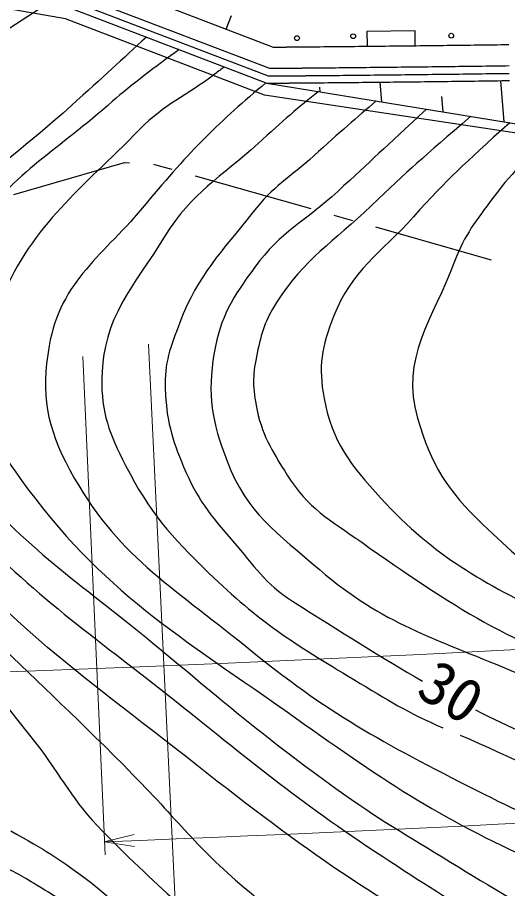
# Model space of a CAD drawing. Units: millimetres, scale not verified. Extents: x 40000 to 680000, y 20000 to 380000.
# Drawn here: x 380146 to 400526, y 232636 to 268889 of the extents above; entities that cross this region are included whole.
import ezdxf
from ezdxf.enums import TextEntityAlignment as Align

# ---------------------------------------------------------------- set-up
doc = ezdxf.new("R2010")
doc.units = ezdxf.units.MM
doc.header["$LTSCALE"] = 1000
for name, color, linetype, lineweight in [('M-BGD', 7, 'Continuous', 25), ('M-BMK-ROW', 30, 'Continuous', 25), ('M-STR-HTXT', 7, 'Continuous', 13)]:
    doc.layers.add(name, color=color, linetype=linetype, lineweight=lineweight)
doc.styles.add('ＭＳ ゴシック', font='')
doc.styles.get('ＭＳ ゴシック').set_extended_font_data('MS Gothic')

msp = doc.modelspace()

# ---------------------------------------------------------------- linework, layer by layer
at = {"layer": 'M-BGD'}
for p, q in [((382009, 269733), (390566, 266452)), ((375308, 265564), (381605, 269601)), ((388825, 268405), (389040, 268965)), ((396678, 268330), (394678, 268304)), ((394678, 268304), (394686, 267704)), ((396686, 267730), (396678, 268330)), ((395298, 265373), (395225, 266196)), ((400389, 264546), (400239, 266257)), ((392734, 265790), (392718, 265981)), ((397844, 264960), (397788, 265592))]:
    msp.add_line(p, q, dxfattribs=at)
for points in [[(488993, 277761), (463709, 271049), (461379, 269869), (458614, 268678), (443554, 264681), (423530, 261525), (415621, 261857), (390421, 265651), (382147, 268824), (370905, 270796)], [(382197, 270946), (390784, 267654), (390807, 267654), (390830, 267654), (390853, 267654), (390876, 267655), (390899, 267655), (390922, 267655), (390945, 267655), (390968, 267655), (390991, 267656), (391014, 267656), (391037, 267656), (391060, 267656), (391084, 267656), (391107, 267657), (391130, 267657), (391153, 267657), (391176, 267657), (391199, 267657), (391222, 267658), (391245, 267658), (391268, 267658), (391291, 267658), (391314, 267658), (391337, 267659), (391360, 267659), (391383, 267659), (391406, 267659), (391430, 267659), (391453, 267660), (391476, 267660), (391499, 267660), (391522, 267660), (391545, 267660), (391568, 267661), (391591, 267661), (391614, 267661), (391637, 267661), (391660, 267661), (391683, 267662), (391706, 267662), (391729, 267662), (391752, 267662), (391776, 267662), (391799, 267663), (391822, 267663), (391845, 267663), (391868, 267663), (391891, 267663), (391914, 267664), (391937, 267664), (391960, 267664), (391983, 267664), (392006, 267665), (392029, 267665), (392052, 267665), (392075, 267665), (392098, 267665), (392122, 267666), (392145, 267666), (392168, 267666), (392191, 267666), (392214, 267666), (392237, 267667), (392397, 267668), (392558, 267670), (392718, 267671), (392879, 267673), (393039, 267674), (393200, 267676), (393360, 267677), (393521, 267679), (393681, 267680), (393842, 267682), (394002, 267683), (394163, 267685), (394323, 267687), (394484, 267688), (394644, 267690), (394804, 267692), (394965, 267693), (395125, 267695), (395286, 267697), (395446, 267699), (395607, 267700), (395767, 267702), (395928, 267704), (396088, 267706), (396249, 267707), (396409, 267709), (396570, 267711), (396730, 267713), (396891, 267715), (397051, 267717), (397212, 267719), (397372, 267721), (397532, 267722), (397693, 267724), (397853, 267726), (398014, 267728), (398174, 267730), (398335, 267732), (398495, 267734), (398656, 267736), (398816, 267738), (398977, 267740), (399137, 267743), (399298, 267745), (399458, 267747), (399619, 267749), (399779, 267751), (399940, 267753), (400100, 267755), (400260, 267757), (400421, 267760), (400581, 267762)], [(390512, 266151), (403012, 264119), (415865, 262327), (423500, 262026), (433477, 263663), (443453, 265172), (448060, 266384), (451877, 267615), (458458, 269155), (461324, 270366)], [(382108, 270038), (390624, 266772), (390650, 266773), (390676, 266773), (390702, 266773), (390727, 266773), (390753, 266773), (390779, 266774), (390804, 266774), (390830, 266774), (390856, 266774), (390882, 266775), (390907, 266775), (390933, 266775), (390959, 266775), (390985, 266775), (391010, 266776), (391036, 266776), (391062, 266776), (391087, 266776), (391113, 266777), (391139, 266777), (391165, 266777), (391190, 266777), (391216, 266777), (391242, 266778), (391267, 266778), (391293, 266778), (391319, 266778), (391345, 266779), (391370, 266779), (391396, 266779), (391422, 266779), (391448, 266779), (391473, 266780), (391499, 266780), (391525, 266780), (391550, 266780), (391576, 266781), (391602, 266781), (391628, 266781), (391653, 266781), (391679, 266782), (391705, 266782), (391731, 266782), (391756, 266782), (391782, 266782), (391808, 266783), (391833, 266783), (391859, 266783), (391885, 266783), (391911, 266784), (391936, 266784), (391962, 266784), (391988, 266784), (392014, 266785), (392039, 266785), (392065, 266785), (392091, 266785), (392116, 266786), (392142, 266786), (392168, 266786), (392194, 266786), (392219, 266786), (392245, 266787), (392406, 266788), (392566, 266790), (392727, 266791), (392887, 266793), (393048, 266794), (393208, 266796), (393369, 266797), (393529, 266799), (393690, 266800), (393851, 266802), (394011, 266804), (394172, 266805), (394332, 266807), (394493, 266808), (394653, 266810), (394814, 266812), (394974, 266813), (395135, 266815), (395296, 266817), (395456, 266819), (395617, 266820), (395777, 266822), (395938, 266824), (396098, 266826), (396259, 266828), (396419, 266829), (396580, 266831), (396740, 266833), (396901, 266835), (397062, 266837), (397222, 266839), (397383, 266841), (397543, 266843), (397704, 266844), (397864, 266846), (398025, 266848), (398185, 266850), (398346, 266852), (398506, 266854), (398667, 266856), (398828, 266858), (398988, 266861), (399149, 266863), (399309, 266865), (399470, 266867), (399630, 266869), (399791, 266871), (399951, 266873), (400112, 266875), (400272, 266877), (400433, 266880), (400594, 266882)], [(382326, 269290), (390512, 266151), (390540, 266152), (390567, 266152), (390595, 266152), (390622, 266152), (390650, 266153), (390678, 266153), (390705, 266153), (390733, 266153), (390760, 266153), (390788, 266154), (390816, 266154), (390843, 266154), (390871, 266154), (390898, 266155), (390926, 266155), (390954, 266155), (390981, 266155), (391009, 266156), (391036, 266156), (391064, 266156), (391092, 266156), (391119, 266157), (391147, 266157), (391174, 266157), (391202, 266157), (391230, 266158), (391257, 266158), (391285, 266158), (391312, 266158), (391340, 266158), (391368, 266159), (391395, 266159), (391423, 266159), (391450, 266159), (391478, 266160), (391506, 266160), (391533, 266160), (391561, 266160), (391588, 266161), (391616, 266161), (391644, 266161), (391671, 266161), (391699, 266162), (391726, 266162), (391754, 266162), (391782, 266162), (391809, 266163), (391837, 266163), (391864, 266163), (391892, 266163), (391920, 266164), (391947, 266164), (391975, 266164), (392002, 266164), (392030, 266165), (392058, 266165), (392085, 266165), (392113, 266165), (392140, 266166), (392168, 266166), (392196, 266166), (392223, 266166), (392251, 266167), (392411, 266168), (392572, 266170), (392733, 266171), (392893, 266173), (393054, 266174), (393214, 266176), (393375, 266177), (393536, 266179), (393696, 266180), (393857, 266182), (394018, 266184), (394178, 266185), (394339, 266187), (394499, 266188), (394660, 266190), (394821, 266192), (394981, 266194), (395142, 266195), (395302, 266197), (395463, 266199), (395624, 266200), (395784, 266202), (395945, 266204), (396105, 266206), (396266, 266208), (396427, 266209), (396587, 266211), (396748, 266213), (396908, 266215), (397069, 266217), (397230, 266219), (397390, 266221), (397551, 266223), (397711, 266225), (397872, 266226), (398033, 266228), (398193, 266230), (398354, 266232), (398514, 266234), (398675, 266236), (398836, 266238), (398996, 266241), (399157, 266243), (399317, 266245), (399478, 266247), (399639, 266249), (399799, 266251), (399960, 266253), (400120, 266255), (400281, 266258), (400442, 266260), (400602, 266262)], [(390566, 266452), (390593, 266452), (390620, 266452), (390646, 266453), (390673, 266453), (390700, 266453), (390727, 266453), (390753, 266453), (390780, 266454), (390807, 266454), (390833, 266454), (390860, 266454), (390887, 266455), (390913, 266455), (390940, 266455), (390967, 266455), (390993, 266455), (391020, 266456), (391047, 266456), (391074, 266456), (391100, 266456), (391127, 266457), (391154, 266457), (391180, 266457), (391207, 266457), (391234, 266458), (391260, 266458), (391287, 266458), (391314, 266458), (391340, 266458), (391367, 266459), (391394, 266459), (391421, 266459), (391447, 266459), (391474, 266460), (391501, 266460), (391527, 266460), (391554, 266460), (391581, 266461), (391607, 266461), (391634, 266461), (391661, 266461), (391687, 266462), (391714, 266462), (391741, 266462), (391768, 266462), (391794, 266463), (391821, 266463), (391848, 266463), (391874, 266463), (391901, 266464), (391928, 266464), (391954, 266464), (391981, 266464), (392008, 266464), (392035, 266465), (392061, 266465), (392088, 266465), (392115, 266465), (392141, 266466), (392168, 266466), (392195, 266466), (392221, 266466), (392248, 266467), (392409, 266468), (392569, 266470), (392730, 266471), (392890, 266473), (393051, 266474), (393212, 266476), (393372, 266477), (393533, 266479), (393693, 266480), (393854, 266482), (394014, 266484), (394175, 266485), (394336, 266487), (394496, 266488), (394657, 266490), (394817, 266492), (394978, 266493), (395138, 266495), (395299, 266497), (395460, 266499), (395620, 266500), (395781, 266502), (395941, 266504), (396102, 266506), (396262, 266508), (396423, 266509), (396584, 266511), (396744, 266513), (396905, 266515), (397065, 266517), (397226, 266519), (397387, 266521), (397547, 266523), (397708, 266524), (397868, 266526), (398029, 266528), (398189, 266530), (398350, 266532), (398511, 266534), (398671, 266536), (398832, 266538), (398992, 266541), (399153, 266543), (399313, 266545), (399474, 266547), (399635, 266549), (399795, 266551), (399956, 266553), (400116, 266555), (400277, 266558), (400437, 266560), (400598, 266562)]]:
    msp.add_lwpolyline(points, dxfattribs=at)
for centre in [(391768, 268024), (394106, 268106), (398184, 268128)]:
    msp.add_circle(centre, 100, dxfattribs=at)
for points, knots in [([(398548, 239023), (402932, 237139), (405459, 235501), (410323, 234817), (413277, 234402), (414993, 234249), (417957, 234594), (421669, 235025), (423726, 235682), (427206, 237047), (433003, 239321), (436020, 241192), (441314, 244471), (445276, 246926), (447300, 248599), (451159, 251213), (455991, 254487), (459018, 255871), (463611, 259473), (465189, 260711), (466183, 261322), (467474, 262857), (469413, 265163), (470500, 266501), (471937, 269149), (473027, 271157), (473412, 272048), (474273, 274394)], [0, 0, 0, 0, 1, 1, 1, 2, 2, 2, 3, 3, 3, 4, 4, 4, 5, 5, 5, 6, 6, 6, 7, 7, 7, 8, 8, 8, 9, 9, 9, 9]), ([(397153, 265072), (395361, 263402), (394909, 262980), (393462, 261648), (392119, 260411), (391091, 259966), (390013, 258493), (389103, 257250), (388587, 256447), (388327, 254929), (388028, 253182), (388231, 252079), (388862, 250423), (389686, 248257), (390954, 247419), (392712, 245908), (395377, 243618), (397436, 243088), (400667, 241706), (405185, 239773), (407692, 238069), (412592, 237698), (415661, 237465), (417439, 237764), (420433, 238478), (424239, 239385), (426282, 240271), (429880, 241808), (433540, 243372), (435409, 244648), (438814, 246710), (444200, 249973), (447110, 251980), (452272, 255589), (456562, 258588), (459113, 260114), (463006, 263614), (464520, 264975), (465234, 265901), (466400, 267570), (467173, 268675), (467359, 269455), (467758, 270743), (468003, 271532), (468086, 271828), (468283, 272791)], [0, 0, 0, 0, 1, 1, 1, 2, 2, 2, 3, 3, 3, 4, 4, 4, 5, 5, 5, 6, 6, 6, 7, 7, 7, 8, 8, 8, 9, 9, 9, 10, 10, 10, 11, 11, 11, 12, 12, 12, 13, 13, 13, 14, 14, 14, 15, 15, 15, 15]), ([(398994, 264773), (396981, 263035), (396426, 262555), (394857, 261051), (393267, 259527), (392107, 258871), (390916, 257019), (390440, 256278), (390294, 255775), (390111, 254914), (389935, 254087), (389912, 253581), (390067, 252750), (390295, 251527), (390708, 250897), (391366, 249841), (392227, 248459), (393127, 247982), (394460, 247045), (398316, 244333), (400620, 242812), (405103, 241353), (408519, 240242), (410567, 239616), (414157, 239742), (416638, 239828), (418018, 240269), (420381, 241033), (425622, 242725), (428438, 244047), (433430, 246373), (437491, 248264), (439797, 249288), (443662, 251554), (447442, 253770), (449548, 255080), (452960, 257829), (456932, 261030), (459312, 262714), (462709, 266518), (463658, 267581), (464240, 268204), (464776, 269523), (465158, 270462), (465269, 270900), (465440, 272030)], [0, 0, 0, 0, 1, 1, 1, 2, 2, 2, 3, 3, 3, 4, 4, 4, 5, 5, 5, 6, 6, 6, 7, 7, 7, 8, 8, 8, 9, 9, 9, 10, 10, 10, 11, 11, 11, 12, 12, 12, 13, 13, 13, 14, 14, 14, 15, 15, 15, 15]), ([(400618, 264509), (398671, 262745), (398082, 262220), (396620, 260597), (395229, 259054), (394052, 258381), (393294, 256447), (392804, 255198), (392644, 254353), (392895, 253035), (393243, 251209), (393988, 250266), (395244, 248895), (397575, 246352), (399436, 245448), (402496, 243856), (404627, 242747), (405841, 242063), (408175, 241492), (410781, 240854), (412419, 240616), (415038, 241202), (422623, 242898), (426261, 245795), (433485, 248664), (435219, 249353), (436322, 249446), (437955, 250349), (443274, 253291), (446545, 254599), (451226, 258477), (452363, 259419), (453019, 259945), (453982, 261064), (455692, 263051), (456766, 264102), (458129, 266341), (458927, 267651), (459217, 268156), (459986, 269801)], [0, 0, 0, 0, 1, 1, 1, 2, 2, 2, 3, 3, 3, 4, 4, 4, 5, 5, 5, 6, 6, 6, 7, 7, 7, 8, 8, 8, 9, 9, 9, 10, 10, 10, 11, 11, 11, 12, 12, 12, 13, 13, 13, 13]), ([(385506, 268071), (384501, 267142), (383721, 266427), (382390, 265218), (380518, 263516), (379265, 262768), (377577, 260884), (376583, 259773), (376004, 259109), (375415, 257740), (374883, 256505), (374808, 255680), (374889, 254338), (374974, 252927), (375102, 252077), (375758, 250826), (376331, 249733), (376756, 249161), (377595, 248257), (380689, 244922), (382865, 243495), (386429, 240669), (389840, 237964), (391696, 236357), (395334, 233967), (398587, 231830), (400485, 230636), (404147, 229314), (405897, 228682), (406926, 228392), (408775, 228181), (412378, 227770), (414439, 227336), (418047, 227700), (419988, 227896), (421085, 228056), (422963, 228585), (426346, 229538), (428149, 230365), (431482, 231479), (433573, 232177), (434819, 232363), (436849, 233221), (438124, 233759), (439175, 234147), (440173, 234582)], [0, 0, 0, 0, 1, 1, 1, 2, 2, 2, 3, 3, 3, 4, 4, 4, 5, 5, 5, 6, 6, 6, 7, 7, 7, 8, 8, 8, 9, 9, 9, 10, 10, 10, 11, 11, 11, 12, 12, 12, 13, 13, 13, 14, 14, 14, 15, 15, 15, 15]), ([(402708, 264169), (401359, 263016), (400853, 262628), (399936, 261403), (399204, 260426), (398756, 259867), (398321, 258726), (397390, 256285), (396063, 254728), (396783, 252217), (397342, 250269), (398029, 249194), (399493, 247793), (401741, 245642), (403232, 244486), (406161, 243437), (408363, 242649), (409764, 242314), (412087, 242584), (414121, 242821), (415176, 243436), (417064, 244229), (421688, 246173), (423856, 248175), (428496, 250080), (433436, 252109), (436691, 252015), (441465, 254406), (444832, 256092), (446447, 257592), (449192, 260169), (450931, 261801), (451582, 263048), (452773, 265113), (453451, 266289), (453695, 266728), (454368, 268198)], [0, 0, 0, 0, 1, 1, 1, 2, 2, 2, 3, 3, 3, 4, 4, 4, 5, 5, 5, 6, 6, 6, 7, 7, 7, 8, 8, 8, 9, 9, 9, 10, 10, 10, 11, 11, 11, 12, 12, 12, 12]), ([(386868, 267549), (385905, 266848), (384887, 266094), (384105, 265402), (381794, 263355), (380139, 262526), (378277, 260063), (377243, 258695), (376759, 257793), (376308, 256138), (375884, 254587), (376043, 253534), (376619, 252033), (377014, 251003), (377357, 250449), (378086, 249621), (380827, 246504), (382879, 245261), (386073, 242610), (388882, 240279), (390428, 238931), (393391, 236800), (395186, 235509), (396265, 234891), (398152, 233740), (399993, 232617), (401011, 231944), (402979, 231065), (404156, 230539), (404822, 230232), (406069, 229909), (408435, 229298), (409802, 229013), (412243, 228901), (415299, 228761), (417004, 229330), (420013, 229880), (423269, 230475), (425076, 230959), (428218, 232000), (430419, 232728), (432053, 233305), (433739, 234000)], [0, 0, 0, 0, 1, 1, 1, 2, 2, 2, 3, 3, 3, 4, 4, 4, 5, 5, 5, 6, 6, 6, 7, 7, 7, 8, 8, 8, 9, 9, 9, 10, 10, 10, 11, 11, 11, 12, 12, 12, 13, 13, 13, 14, 14, 14, 14]), ([(388745, 266829), (388622, 266735), (388493, 266636), (388356, 266532), (387147, 265609), (386285, 265308), (385223, 264219), (382736, 261671), (380888, 260421), (379450, 257164), (378899, 255917), (378467, 255154), (378544, 253793), (378643, 252063), (379247, 251108), (380260, 249703), (383728, 244894), (386879, 243174), (391711, 239739), (395585, 236985), (397835, 235458), (402188, 233551), (404383, 232589), (405663, 232044), (408033, 231683), (412063, 231070), (414402, 231030), (418465, 231365), (422045, 231660), (424360, 232321), (427241, 233412)], [0, 0, 0, 0, 1, 1, 1, 2, 2, 2, 3, 3, 3, 4, 4, 4, 5, 5, 5, 6, 6, 6, 7, 7, 7, 8, 8, 8, 9, 9, 9, 10, 10, 10, 10]), ([(390481, 266163), (388593, 264602), (387291, 263321), (385505, 261147), (383726, 258981), (381952, 257978), (381463, 255219), (381106, 253203), (381355, 251850), (382328, 250049), (384252, 246485), (386515, 245270), (389652, 242708), (393075, 239913), (395309, 238715), (399251, 236717), (402475, 235082), (404403, 234312), (407921, 233478), (410000, 232984), (411213, 232740), (413350, 232791), (416884, 232876), (418928, 232853), (422352, 233734), (423986, 234155), (425011, 234406), (426415, 234991)], [0, 0, 0, 0, 1, 1, 1, 2, 2, 2, 3, 3, 3, 4, 4, 4, 5, 5, 5, 6, 6, 6, 7, 7, 7, 8, 8, 8, 9, 9, 9, 9]), ([(392661, 265802), (391895, 265196), (391150, 264558), (390153, 263645), (388585, 262209), (387414, 261615), (386291, 259809), (384957, 257661), (383702, 256425), (383654, 253897), (383626, 252421), (383966, 251562), (384639, 250248), (385649, 248277), (386519, 247305), (388109, 245764), (390207, 243731), (391629, 242835), (394134, 241332), (395554, 240480), (396373, 239956), (397837, 239325)], [0, 0, 0, 0, 1, 1, 1, 2, 2, 2, 3, 3, 3, 4, 4, 4, 5, 5, 5, 6, 6, 6, 7, 7, 7, 7]), ([(395067, 265411), (394256, 264725), (393549, 264108), (392470, 263132), (391473, 262229), (390768, 261855), (389941, 260794), (388615, 259094), (387667, 258204), (386897, 256190), (386503, 255160), (386253, 254534), (386295, 253432), (386345, 252130), (386548, 251383), (387057, 250183), (387624, 248848), (388156, 248182), (389107, 247087), (390008, 246051), (390428, 245332), (391587, 244595), (393582, 243326), (395318, 242226), (396994, 241264)], [0, 0, 0, 0, 1, 1, 1, 2, 2, 2, 3, 3, 3, 4, 4, 4, 5, 5, 5, 6, 6, 6, 7, 7, 7, 8, 8, 8, 8]), ([(370650, 263621), (370731, 262945), (370741, 262725), (370740, 262149), (370739, 261275), (370556, 260797), (370473, 259927), (370367, 258814), (370237, 258188), (370285, 257071), (370330, 256034), (370264, 255422), (370560, 254427), (371301, 251943), (372483, 250844), (374066, 248792), (377830, 243914), (380631, 241769), (384950, 237375), (386895, 235395), (387809, 234085), (389977, 232352), (392392, 230422), (393837, 229437), (396508, 227880), (396994, 227597), (397441, 227338), (397865, 227096)], [0, 0, 0, 0, 1, 1, 1, 2, 2, 2, 3, 3, 3, 4, 4, 4, 5, 5, 5, 6, 6, 6, 7, 7, 7, 8, 8, 8, 9, 9, 9, 9]), ([(399194, 240068), (401938, 238670), (404761, 237608), (408562, 236743), (410988, 236190), (412391, 235645), (414869, 235859), (419001, 236216), (421329, 236741), (425249, 238095), (428587, 239248), (430466, 239950), (433565, 241643), (438288, 244224), (440663, 246131), (445218, 248998), (447690, 250554), (449133, 251334), (451553, 252968), (456217, 256115), (459200, 257434), (463354, 261229), (464403, 262188), (465257, 262934), (466033, 263736)], [0, 0, 0, 0, 1, 1, 1, 2, 2, 2, 3, 3, 3, 4, 4, 4, 5, 5, 5, 6, 6, 6, 7, 7, 7, 8, 8, 8, 8]), ([(369732, 263501), (369682, 262682), (369668, 262473), (369623, 261815), (369559, 260876), (369469, 260352), (369444, 259411), (369412, 258207), (369375, 257526), (369510, 256330), (369603, 255498), (369727, 255041), (369907, 254224), (370098, 253349), (370060, 252791), (370496, 252009), (373714, 246238), (376868, 243906), (380915, 238683), (382014, 237266), (382421, 236293), (383685, 235020), (386163, 232526), (387666, 231224), (390486, 229124), (393038, 227222), (394033, 226613), (397312, 224673)], [0, 0, 0, 0, 1, 1, 1, 2, 2, 2, 3, 3, 3, 4, 4, 4, 5, 5, 5, 6, 6, 6, 7, 7, 7, 8, 8, 8, 9, 9, 9, 9]), ([(408062, 226320), (407150, 226591), (406200, 226907), (405062, 227272), (403026, 227925), (401932, 228458), (400050, 229473), (394906, 232245), (392191, 234153), (387602, 237770), (382491, 241797), (379287, 243881), (375364, 249072), (373853, 251071), (372926, 252266), (372238, 254676), (371866, 255980), (371848, 256792), (372003, 258138), (372166, 259555), (372171, 260768), (372432, 261890)], [0, 0, 0, 0, 1, 1, 1, 2, 2, 2, 3, 3, 3, 4, 4, 4, 5, 5, 5, 6, 6, 6, 7, 7, 7, 7]), ([(379875, 235039), (381348, 234209), (381808, 233918), (382958, 233068), (384495, 231933), (385117, 231010), (386561, 229757), (387888, 228605), (388736, 227690), (389853, 226801)], [0, 0, 0, 0, 1, 1, 1, 2, 2, 2, 3, 3, 3, 3]), ([(388005, 226733), (387625, 227052), (387233, 227393), (386759, 227802), (385299, 229063), (384681, 229991), (383191, 231215), (382372, 231888), (381874, 232220), (380968, 232769), (380252, 233203), (379990, 233345), (379088, 233798)], [0, 0, 0, 0, 1, 1, 1, 2, 2, 2, 3, 3, 3, 4, 4, 4, 4])]:
    msp.add_open_spline(points, degree=3, knots=knots, dxfattribs=at)
at = {"layer": 'M-BMK-ROW'}
for p, q in [((379992, 261515), (384594, 262848)), ((384594, 262848), (384803, 262842)), ((385797, 262777), (386187, 262678)), ((386187, 262678), (386570, 262569)), ((387532, 262296), (392342, 260933)), ((393305, 260660), (394074, 260442)), ((395036, 260169), (399847, 258806))]:
    msp.add_line(p, q, dxfattribs=at)
at = {"layer": 'M-STR-HTXT'}
for p, q in [((385594, 255288), (386975, 226316)), ((382866, 254774), (383794, 234046)), ((383757, 234585), (384995, 234891)), ((383757, 234585), (385017, 234392))]:
    msp.add_line(p, q, dxfattribs=at)
for centre, radius, start, end in [((330046, 1612736), 1371984, 258.732, 280.16535), ((330792, 1606139), 1372579, 272.21205, 280.16453)]:
    msp.add_arc(centre, radius, start, end, dxfattribs=at)

# ---------------------------------------------------------------- texts
at = {"layer": 'M-BGD', "style": 'ＭＳ ゴシック'}
msp.add_text('30', height=1833, rotation=328.25, dxfattribs=at).set_placement((396360, 240239), align=Align.BOTTOM_LEFT)

doc.saveas('drawing.dxf')
